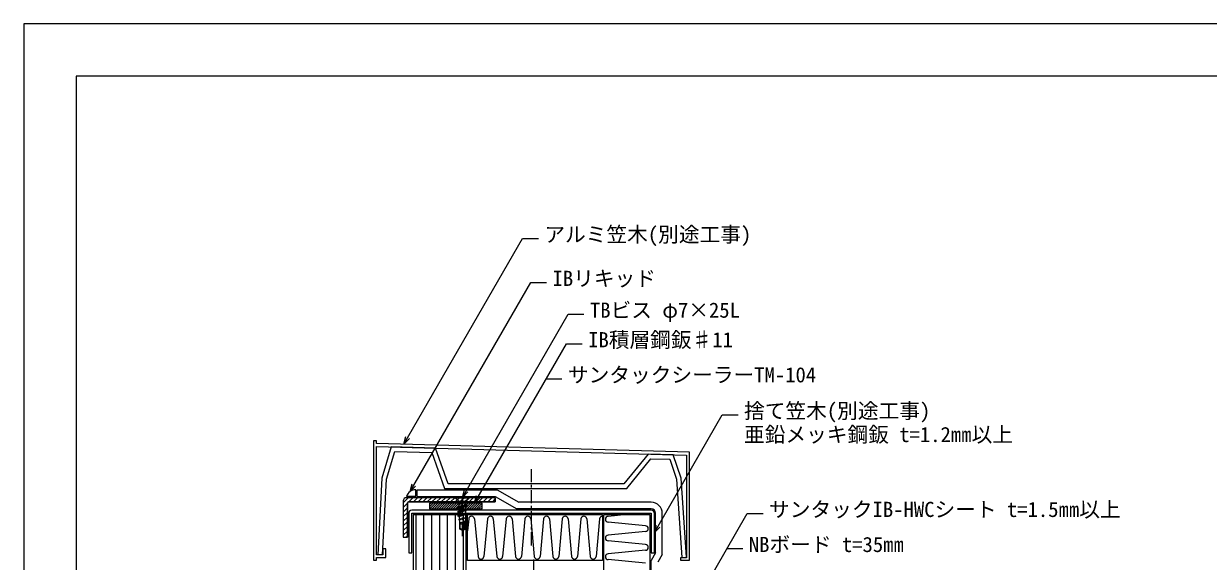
# Model space of a CAD drawing. Units: millimetres, scale not verified. Extents: x -840 to 840, y -594 to 594.
# Drawn here: x -840 to 61, y 185 to 594 of the extents above; entities that cross this region are included whole.
import ezdxf
from ezdxf.enums import TextEntityAlignment as Align

# ---------------------------------------------------------------- set-up
doc = ezdxf.new("R2010")
doc.units = ezdxf.units.MM
doc.header["$LTSCALE"] = 2
doc.linetypes.add('CHAIN1', pattern=[8, 5, -1, 1, -1])
for name, color, linetype, lineweight in [('0-0_断熱材', 4, 'Continuous', 9), ('0-1_輪郭線', 2, 'Continuous', 9), ('0-2_図面枠', 7, 'Continuous', 9), ('0-3_文字', 5, 'Continuous', 9), ('0-8_中心線', 2, 'CHAIN1', 9), ('0-9_躯体', 7, 'Continuous', 9), ('0-A_IBｼｰﾄ', 4, 'Continuous', 9), ('0-B_寸法線', 7, 'Continuous', 9), ('0-D_部材(積層鋼板)', 4, 'Continuous', 9), ('0-E_部材(ﾋﾞｽ類)', 7, 'Continuous', 9), ('1-0_IBリキッド', 7, 'Continuous', 9), ('1-1_鋼材(受け鋼鈑)', 7, 'Continuous', 9), ('1-5_ブチルﾃｰﾌﾟ', 4, 'Continuous', 9), ('1-6_実線', 7, 'Continuous', 9)]:
    doc.layers.add(name, color=color, linetype=linetype, lineweight=lineweight)
doc.styles.add('ＭＳ ゴシック', font='')
doc.styles.get('ＭＳ ゴシック').set_extended_font_data('MS Gothic')

msp = doc.modelspace()

# ---------------------------------------------------------------- linework, layer by layer
at = {"layer": '0-0_断熱材'}
for p, q in [((-501.591, 217.28), (-502.415, 208.267)), ((-497.085, 217.28), (-494.484, 188.811)), ((-487.377, 217.28), (-489.977, 188.811)), ((-482.87, 217.28), (-480.269, 188.811)), ((-473.162, 217.28), (-475.763, 188.811)), ((-468.655, 217.28), (-466.055, 188.811)), ((-458.947, 217.28), (-461.548, 188.811)), ((-454.44, 217.28), (-451.84, 188.811)), ((-444.733, 217.28), (-447.333, 188.811)), ((-440.226, 217.28), (-437.625, 188.811)), ((-430.518, 217.28), (-433.118, 188.811)), ((-426.011, 217.28), (-423.41, 188.811)), ((-416.303, 217.28), (-418.904, 188.811)), ((-411.796, 217.28), (-409.196, 188.811)), ((-402.088, 217.28), (-404.689, 188.811)), ((-381.315, 220.546), (-395.549, 219.245)), ((-367.08, 212.138), (-395.549, 214.738)), ((-367.08, 207.631), (-395.549, 205.031)), ((-367.08, 197.923), (-395.549, 200.524)), ((-367.08, 193.416), (-395.549, 190.816)), ((-367.08, 183.709), (-395.549, 186.309))]:
    msp.add_line(p, q, dxfattribs=at)
at = {"layer": '0-0_断熱材', "color": 7}
msp.add_line((-398.815, -23.655), (-398.815, 220.546), dxfattribs=at)
msp.add_lwpolyline([(-399.815, 185.546), (-502.415, 185.546), (-502.415, 220.546), (-399.815, 220.546)], close=True, dxfattribs=at)
msp.add_lwpolyline([(-398.815, 220.546), (-363.815, 220.546), (-363.815, -104.155)], dxfattribs=at)
at = {"layer": '0-0_断熱材'}
for centre, start, end in [((-499.338, 217.069), 5.35135, 174.64865), ((-485.123, 217.069), 5.35135, 174.64865), ((-470.909, 217.069), 5.35135, 174.64865), ((-456.694, 217.069), 5.35135, 174.64865), ((-442.479, 217.069), 5.35135, 174.64865), ((-428.264, 217.069), 5.35135, 174.64865), ((-414.05, 217.069), 5.35135, 174.64865), ((-399.835, 217.069), 89.49125, 174.64865), ((-395.338, 216.992), 95.35135, 264.64865), ((-367.292, 209.885), 275.35135, 84.64865), ((-395.338, 202.777), 95.35135, 264.64865), ((-395.338, 188.562), 95.35135, 264.64865), ((-367.292, 195.67), 275.35135, 84.64865), ((-492.231, 189.022), 185.35135, 354.64865), ((-478.016, 189.022), 185.35135, 354.64865), ((-463.801, 189.022), 185.35135, 354.64865), ((-449.586, 189.022), 185.35135, 354.64865), ((-435.372, 189.022), 185.35135, 354.64865), ((-421.157, 189.022), 185.35135, 354.64865), ((-406.942, 189.022), 185.35135, 354.64865)]:
    msp.add_arc(centre, 2.263, start, end, dxfattribs=at)
at = {"layer": '0-1_輪郭線'}
msp.add_lwpolyline([(800, 554), (-800, 554), (-800, -554), (800, -554)], close=True, dxfattribs=at)
at = {"layer": '0-2_図面枠'}
msp.add_lwpolyline([(840, -594), (840, 594), (-840, 594), (-840, -594)], close=True, dxfattribs=at)
at = {"layer": '0-8_中心線'}
for p, q in [((-453.815, 197.157), (-453.815, 256.553)), ((-506.381, 204.248), (-506.381, 235.17)), ((-452.415, 186.546), (-452.415, 132.546))]:
    msp.add_line(p, q, dxfattribs=at)
at = {"layer": '0-9_躯体'}
for p, q in [((-543.815, 220.546), (-543.815, -144.496)), ((-543.815, 220.546), (-503.415, 220.546)), ((-503.415, -128.797), (-503.415, 220.546))]:
    msp.add_line(p, q, dxfattribs=at)
at = {"layer": '0-9_躯体', "color": 4}
for p, q in [((-541.615, -128.797), (-541.615, 220.546)), ((-535.615, -128.797), (-535.615, 220.546)), ((-529.615, -128.797), (-529.615, 220.546)), ((-523.615, -128.797), (-523.615, 220.546)), ((-517.615, -128.797), (-517.615, 220.546)), ((-511.615, -128.797), (-511.615, 220.546)), ((-505.615, -128.797), (-505.615, 220.546))]:
    msp.add_line(p, q, dxfattribs=at)
at = {"layer": '0-A_IBｼｰﾄ', "color": 7}
for p, q in [((-540.881, 239.446), (-480.042, 239.446)), ((-540.881, 234.446), (-540.881, 239.446)), ((-540.881, 234.446), (-481.381, 234.446)), ((-481.381, 234.446), (-464.927, 224.946)), ((-480.042, 239.446), (-463.587, 229.946)), ((-362.815, 229.946), (-463.587, 229.946)), ((-362.815, 224.946), (-464.927, 224.946)), ((-359.415, 191.546), (-359.415, 221.546)), ((-354.415, 190.206), (-354.415, 221.546)), ((-359.415, 191.546), (-362.815, 185.657)), ((-354.415, 190.206), (-357.815, 184.317)), ((-362.815, 64.773), (-362.815, 185.657))]:
    msp.add_line(p, q, dxfattribs=at)
for radius in [8.4, 3.4]:
    msp.add_arc((-362.815, 221.546), radius, 0, 90, dxfattribs=at)
at = {"layer": '0-B_寸法線'}
for p, q in [((-442.673, 323.748), (-430.673, 323.748)), ((-363.815, 92.995), (-289.703, 221.361)), ((-289.703, 221.361), (-277.703, 221.361)), ((-305.1, 194.693), (-293.1, 194.693))]:
    msp.add_line(p, q, dxfattribs=at)
for points in [[(-550.87, 274.177), (-460.607, 430.52), (-448.607, 430.52)], [(-546.183, 238.067), (-454.369, 397.095), (-442.369, 397.095)], [(-506.381, 233.606), (-425.937, 372.942), (-413.937, 372.942)], [(-497.215, 229.279), (-427.277, 350.417), (-415.277, 350.417)], [(-360.415, 206.856), (-308.748, 296.347), (-296.748, 296.347)], [(-546.627, 278.419), (-550.87, 274.177), (-549.317, 279.972)], [(-541.94, 242.31), (-546.183, 238.067), (-544.63, 243.863)], [(-502.139, 237.849), (-506.381, 233.606), (-504.829, 239.402)], [(-492.972, 233.522), (-497.215, 229.279), (-495.662, 235.075)], [(-356.172, 211.099), (-360.415, 206.856), (-358.862, 212.652)]]:
    msp.add_lwpolyline(points, dxfattribs=at)
at = {"layer": '0-D_部材(積層鋼板)'}
for p, q in [((-551.381, 229.623), (-547.559, 233.446)), ((-551.381, 226.088), (-548.215, 229.255)), ((-551.381, 222.552), (-548.215, 225.719)), ((-547.19, 230.279), (-544.024, 233.446)), ((-543.655, 230.279), (-540.488, 233.446)), ((-540.119, 230.279), (-536.953, 233.446)), ((-536.584, 230.279), (-533.417, 233.446)), ((-533.048, 230.279), (-529.882, 233.446)), ((-529.513, 230.279), (-526.346, 233.446)), ((-525.977, 230.279), (-522.811, 233.446)), ((-522.442, 230.279), (-519.275, 233.446)), ((-518.906, 230.279), (-515.74, 233.446)), ((-515.371, 230.279), (-512.204, 233.446)), ((-511.835, 230.279), (-508.668, 233.446)), ((-504.764, 230.279), (-501.597, 233.446)), ((-501.229, 230.279), (-498.062, 233.446)), ((-497.693, 230.279), (-494.526, 233.446)), ((-494.157, 230.279), (-490.991, 233.446)), ((-490.622, 230.279), (-487.455, 233.446)), ((-487.086, 230.279), (-483.92, 233.446)), ((-483.551, 230.279), (-481.381, 232.448)), ((-551.381, 219.017), (-548.215, 222.184)), ((-551.381, 215.481), (-548.215, 218.648)), ((-551.381, 211.946), (-548.215, 215.112)), ((-551.381, 208.41), (-548.215, 211.577)), ((-551.381, 204.875), (-548.215, 208.041)), ((-549.275, 203.446), (-548.215, 204.506))]:
    msp.add_line(p, q, dxfattribs=at)
at = {"layer": '0-D_部材(積層鋼板)', "color": 7}
for p, q in [((-551.381, 230.946), (-551.381, 203.446)), ((-481.381, 233.446), (-548.881, 233.446)), ((-548.215, 229.529), (-548.215, 203.446)), ((-481.381, 230.279), (-547.465, 230.279)), ((-481.381, 233.446), (-481.381, 230.279)), ((-551.381, 203.446), (-548.215, 203.446))]:
    msp.add_line(p, q, dxfattribs=at)
at = {"layer": '0-D_部材(積層鋼板)'}
for points in [[(-551.381, 230.946), (-551.381, 203.446), (-548.215, 203.446), (-548.215, 229.529)], [(-547.465, 230.279), (-506.381, 230.279), (-506.381, 233.446), (-548.881, 233.446)], [(-508.3, 230.279), (-506.381, 232.197), (-505.133, 233.446)]]:
    msp.add_lwpolyline(points, dxfattribs=at)
msp.add_lwpolyline([(-481.381, 233.446), (-506.381, 233.446), (-506.381, 230.279), (-481.381, 230.279)], close=True, dxfattribs=at)
for centre, radius in [((-548.881, 230.946), 2.5), ((-547.465, 229.529), 0.75)]:
    msp.add_arc(centre, radius, 90, 180, dxfattribs=at)
at = {"layer": '0-D_部材(積層鋼板)', "color": 7}
for centre, radius in [((-548.881, 230.946), 2.5), ((-547.465, 229.529), 0.75)]:
    msp.add_arc(centre, radius, 90, 180, dxfattribs=at)
at = {"layer": '0-E_部材(ﾋﾞｽ類)'}
for p, q in [((-511.895, 233.606), (-500.868, 233.606)), ((-511.895, 233.606), (-511.895, 233.446)), ((-511.895, 233.446), (-500.868, 233.446)), ((-509.148, 230.698), (-511.895, 233.446)), ((-509.148, 230.698), (-503.615, 230.698)), ((-509.148, 230.698), (-509.148, 229.491)), ((-509.148, 229.491), (-503.615, 229.491)), ((-508.888, 226.051), (-508.888, 229.167)), ((-508.881, 229.4), (-508.881, 229.491)), ((-508.881, 222.957), (-508.881, 225.253)), ((-507.928, 229.401), (-507.908, 229.401)), ((-507.928, 229.314), (-507.908, 229.314)), ((-503.888, 227.577), (-503.888, 229.491)), ((-503.881, 224.481), (-503.881, 226.751)), ((-503.615, 230.698), (-500.868, 233.446)), ((-503.615, 230.698), (-503.615, 229.491)), ((-500.868, 233.606), (-500.868, 233.446)), ((-509.254, 216.775), (-508.759, 216.775)), ((-508.881, 219.894), (-508.881, 222.159)), ((-508.759, 219.03), (-508.621, 216.83)), ((-508.759, 216.775), (-503.921, 218.288)), ((-503.206, 218.288), (-508.759, 216.775)), ((-503.921, 217.793), (-508.759, 216.473)), ((-508.621, 216.473), (-508.456, 214.165)), ((-504.061, 217.746), (-504.204, 215.551)), ((-503.921, 220.57), (-504.004, 218.288)), ((-503.206, 218.288), (-503.921, 218.288)), ((-503.206, 218.288), (-503.921, 217.793)), ((-503.881, 221.419), (-503.881, 223.656)), ((-508.759, 214.095), (-508.621, 214.095)), ((-503.701, 215.635), (-508.621, 214.095)), ((-504.059, 215.415), (-508.621, 213.958)), ((-508.191, 213.608), (-508.456, 214.025)), ((-507.971, 210.11), (-508.356, 209.625)), ((-506.381, 208.608), (-508.356, 209.625)), ((-507.971, 210.11), (-507.971, 213.608)), ((-506.332, 208.633), (-507.971, 210.11)), ((-506.381, 213.608), (-505.586, 214.928)), ((-506.381, 208.608), (-506.381, 213.608)), ((-506.381, 208.674), (-504.626, 209.928)), ((-506.381, 208.608), (-504.324, 209.625)), ((-506.007, 214.229), (-504.626, 214.229)), ((-504.626, 209.928), (-504.626, 214.229)), ((-504.324, 209.625), (-504.626, 209.928)), ((-504.472, 213.608), (-504.204, 215.357)), ((-503.701, 215.635), (-504.059, 215.415)), ((-503.701, 215.635), (-504.004, 215.635))]:
    msp.add_line(p, q, dxfattribs=at)
for points in [[(-502.684, 227.443), (-503.921, 227.581), (-508.759, 226.068), (-510.079, 225.892), (-508.759, 225.188), (-503.921, 226.728)], [(-502.684, 224.348), (-503.921, 224.486), (-508.759, 222.973), (-510.079, 222.797), (-508.759, 222.093), (-503.921, 223.633)], [(-502.684, 221.285), (-503.921, 221.423), (-508.759, 219.91), (-510.079, 219.734), (-508.759, 219.03), (-503.921, 220.57)]]:
    msp.add_lwpolyline(points, close=True, dxfattribs=at)
for points in [[(-502.926, 227.47), (-503.869, 227.356), (-504.197, 227.301), (-504.526, 227.239), (-504.854, 227.169), (-505.181, 227.093), (-505.508, 227.009), (-505.833, 226.919), (-506.158, 226.823), (-506.481, 226.722), (-506.802, 226.615), (-506.981, 226.547), (-507.163, 226.48), (-507.349, 226.412), (-507.54, 226.345), (-507.734, 226.277), (-507.932, 226.21), (-508.135, 226.142), (-508.342, 226.075), (-508.554, 226.007), (-508.771, 225.94), (-508.898, 225.916), (-509.027, 225.896), (-509.156, 225.878), (-509.285, 225.864), (-509.414, 225.852), (-509.542, 225.842), (-509.669, 225.835), (-509.794, 225.831), (-509.917, 225.828), (-509.958, 225.828)], [(-502.684, 227.443), (-503.876, 227.29), (-504.211, 227.23), (-504.544, 227.163), (-504.874, 227.089), (-505.202, 227.01), (-505.528, 226.925), (-505.851, 226.834), (-506.171, 226.737), (-506.488, 226.636), (-506.802, 226.528), (-506.981, 226.461), (-507.163, 226.393), (-507.349, 226.326), (-507.54, 226.258), (-507.734, 226.191), (-507.932, 226.123), (-508.135, 226.056), (-508.342, 225.988), (-508.554, 225.921), (-508.771, 225.853), (-508.883, 225.837), (-509, 225.823), (-509.12, 225.81), (-509.245, 225.798), (-509.372, 225.787), (-509.502, 225.776), (-509.634, 225.767), (-509.767, 225.758), (-509.821, 225.755)], [(-508.202, 229.491), (-509.236, 229.353), (-507.916, 228.649), (-505.271, 229.491)], [(-507.928, 229.401), (-508.055, 229.377), (-508.183, 229.356), (-508.313, 229.339), (-508.442, 229.325), (-508.571, 229.313), (-508.699, 229.303), (-508.826, 229.296), (-508.951, 229.292), (-509.074, 229.289), (-509.115, 229.289)], [(-507.928, 229.314), (-508.04, 229.298), (-508.156, 229.284), (-508.277, 229.271), (-508.401, 229.259), (-508.529, 229.248), (-508.659, 229.237), (-508.791, 229.228), (-508.924, 229.219), (-508.978, 229.216)], [(-507.639, 229.491), (-507.711, 229.468), (-507.928, 229.401), (-507.908, 229.401)], [(-507.371, 229.491), (-507.499, 229.449), (-507.711, 229.382), (-507.928, 229.314), (-507.908, 229.314)], [(-502.926, 224.375), (-503.869, 224.261), (-504.197, 224.207), (-504.526, 224.144), (-504.854, 224.075), (-505.181, 223.998), (-505.508, 223.914), (-505.833, 223.825), (-506.158, 223.729), (-506.481, 223.627), (-506.802, 223.52), (-506.981, 223.452), (-507.163, 223.385), (-507.349, 223.317), (-507.54, 223.25), (-507.734, 223.182), (-507.932, 223.115), (-508.135, 223.047), (-508.342, 222.98), (-508.554, 222.912), (-508.771, 222.845), (-508.898, 222.821), (-509.027, 222.801), (-509.156, 222.783), (-509.285, 222.769), (-509.414, 222.757), (-509.542, 222.748), (-509.669, 222.741), (-509.794, 222.736), (-509.917, 222.733), (-509.958, 222.733)], [(-502.926, 221.312), (-503.869, 221.198), (-504.197, 221.144), (-504.526, 221.082), (-504.854, 221.012), (-505.181, 220.935), (-505.508, 220.852), (-505.833, 220.762), (-506.158, 220.666), (-506.481, 220.564), (-506.802, 220.457), (-506.981, 220.39), (-507.163, 220.322), (-507.349, 220.255), (-507.54, 220.187), (-507.734, 220.12), (-507.932, 220.052), (-508.135, 219.985), (-508.342, 219.917), (-508.554, 219.85), (-508.771, 219.782), (-508.898, 219.758), (-509.027, 219.738), (-509.156, 219.721), (-509.285, 219.706), (-509.414, 219.694), (-509.542, 219.685), (-509.669, 219.678), (-509.794, 219.673), (-509.917, 219.67), (-509.958, 219.67)], [(-502.684, 224.348), (-503.876, 224.195), (-504.211, 224.135), (-504.544, 224.068), (-504.874, 223.995), (-505.202, 223.915), (-505.528, 223.83), (-505.851, 223.739), (-506.171, 223.643), (-506.488, 223.541), (-506.802, 223.434), (-506.981, 223.366), (-507.163, 223.299), (-507.349, 223.231), (-507.54, 223.164), (-507.734, 223.096), (-507.932, 223.029), (-508.135, 222.961), (-508.342, 222.894), (-508.554, 222.826), (-508.771, 222.759), (-508.883, 222.743), (-509, 222.728), (-509.12, 222.715), (-509.245, 222.703), (-509.372, 222.692), (-509.502, 222.682), (-509.634, 222.672), (-509.767, 222.663), (-509.821, 222.66)], [(-502.684, 221.285), (-503.876, 221.133), (-504.211, 221.072), (-504.544, 221.005), (-504.874, 220.932), (-505.202, 220.852), (-505.528, 220.767), (-505.851, 220.676), (-506.171, 220.58), (-506.488, 220.478), (-506.802, 220.371), (-506.981, 220.303), (-507.163, 220.236), (-507.349, 220.168), (-507.54, 220.101), (-507.734, 220.033), (-507.932, 219.966), (-508.135, 219.898), (-508.342, 219.831), (-508.554, 219.763), (-508.771, 219.696), (-508.883, 219.68), (-509, 219.665), (-509.12, 219.652), (-509.245, 219.64), (-509.372, 219.629), (-509.502, 219.619), (-509.634, 219.609), (-509.767, 219.6), (-509.821, 219.597)], [(-508.759, 216.775), (-509.254, 216.775), (-508.759, 216.473)], [(-504.004, 215.635), (-508.621, 214.095), (-508.759, 214.095), (-508.621, 213.958)], [(-508.356, 209.625), (-508.356, 213.608), (-504.324, 213.608), (-504.324, 209.625)], [(-506.381, 208.678), (-505.066, 210.462), (-505.066, 213.608)]]:
    msp.add_lwpolyline(points, dxfattribs=at)
at = {"layer": '1-0_IBリキッド'}
for q in [(-548.881, 234.446), (-541.881, 239.446)]:
    msp.add_line((-541.881, 234.446), q, dxfattribs=at)
msp.add_arc((-541.881, 232.046), 7.4, 90, 161.07536, dxfattribs=at)
at = {"layer": '1-1_鋼材(受け鋼鈑)'}
msp.add_line((-362.815, 223.946), (-544.815, 223.946), dxfattribs=at)
for points in [[(-547.215, 221.546), (-547.215, 191.546), (-544.815, 191.546)], [(-544.815, 191.546), (-544.815, 221.546), (-362.815, 221.546), (-362.815, 191.546), (-360.415, 191.546), (-360.415, 221.546)]]:
    msp.add_lwpolyline(points, dxfattribs=at)
for centre, start, end in [((-544.815, 221.546), 90, 180), ((-362.815, 221.546), 0, 90)]:
    msp.add_arc(centre, 2.4, start, end, dxfattribs=at)
at = {"layer": '1-5_ブチルﾃｰﾌﾟ'}
for p, q in [((-531.381, 228.235), (-530.338, 229.279)), ((-531.381, 226.468), (-528.57, 229.279)), ((-531.136, 224.946), (-526.802, 229.279)), ((-529.368, 224.946), (-525.035, 229.279)), ((-527.6, 224.946), (-523.267, 229.279)), ((-525.832, 224.946), (-521.499, 229.279)), ((-524.065, 224.946), (-519.731, 229.279)), ((-522.297, 224.946), (-517.963, 229.279)), ((-520.529, 224.946), (-516.196, 229.279)), ((-518.761, 224.946), (-514.428, 229.279)), ((-516.993, 224.946), (-512.66, 229.279)), ((-515.226, 224.946), (-510.892, 229.279)), ((-513.458, 224.946), (-509.125, 229.279)), ((-511.69, 224.946), (-507.357, 229.279)), ((-509.922, 224.946), (-505.589, 229.279)), ((-508.155, 224.946), (-503.821, 229.279)), ((-506.387, 224.946), (-502.054, 229.279)), ((-504.619, 224.946), (-500.286, 229.279)), ((-502.851, 224.946), (-498.518, 229.279)), ((-501.084, 224.946), (-496.75, 229.279)), ((-499.316, 224.946), (-494.982, 229.279)), ((-497.548, 224.946), (-493.215, 229.279)), ((-495.78, 224.946), (-491.447, 229.279)), ((-494.013, 224.946), (-491.381, 227.577)), ((-492.245, 224.946), (-491.381, 225.809))]:
    msp.add_line(p, q, dxfattribs=at)
at = {"layer": '1-5_ブチルﾃｰﾌﾟ', "color": 7}
msp.add_lwpolyline([(-531.381, 224.946), (-491.381, 224.946), (-491.381, 229.279), (-531.381, 229.279)], close=True, dxfattribs=at)
at = {"layer": '1-5_ブチルﾃｰﾌﾟ'}
msp.add_lwpolyline([(-531.381, 224.946), (-491.381, 224.946), (-491.381, 229.279), (-531.381, 229.279)], close=True, dxfattribs=at)
at = {"layer": '1-6_実線'}
msp.add_lwpolyline([(-340.591, 185.842), (-333.606, 185.842), (-333.606, 268.021), (-571.732, 274.768), (-571.732, 276.789), (-574.023, 276.789), (-574.023, 185.842), (-571.732, 185.842), (-571.732, 187.863), (-564.591, 187.863), (-564.591, 194.601), (-566.882, 194.601), (-566.882, 189.885), (-571.732, 189.885), (-571.732, 272.476), (-335.897, 265.807), (-335.897, 221.551), (-335.897, 187.729), (-340.591, 187.729)], close=True, dxfattribs=at)
msp.add_lwpolyline([(-567.228, 189.885), (-564.141, 247.551), (-557.852, 268.582), (-529.61, 267.785), (-519.883, 240.446), (-381.357, 240.446), (-363.044, 263.072), (-348.733, 262.668), (-343.466, 247.484), (-339.421, 187.827), (-335.936, 188.152), (-340.02, 248.231), (-346.218, 266.099), (-365.175, 266.635), (-383.52, 243.946), (-517.111, 243.946), (-526.953, 271.209), (-560.434, 272.156), (-567.609, 248.231), (-570.733, 189.885)], dxfattribs=at)

# ---------------------------------------------------------------- texts
at = {"layer": '0-3_文字', "color": 7, "style": 'ＭＳ ゴシック'}
for s, p in [('アルミ笠木(別途工事)', (-444.066, 424.461)), ('IBリキッド', (-437.828, 391.036)), ('TBビス φ7×25L', (-409.396, 366.883)), ('IB積層鋼鈑♯11', (-410.736, 344.358)), ('サンタックシーラーTM-104', (-426.133, 317.689)), ('捨て笠木(別途工事)', (-292.207, 290.288)), ('亜鉛メッキ鋼鈑 t=1.2㎜以上', (-292.207, 272.288)), ('サンタックIB-HWCシート t=1.5㎜以上', (-273.163, 215.302)), ('NBボード t=35㎜', (-288.559, 188.634))]:
    msp.add_text(s, height=11.54, dxfattribs=at).set_placement(p, align=Align.BOTTOM_LEFT)

doc.saveas('drawing.dxf')
